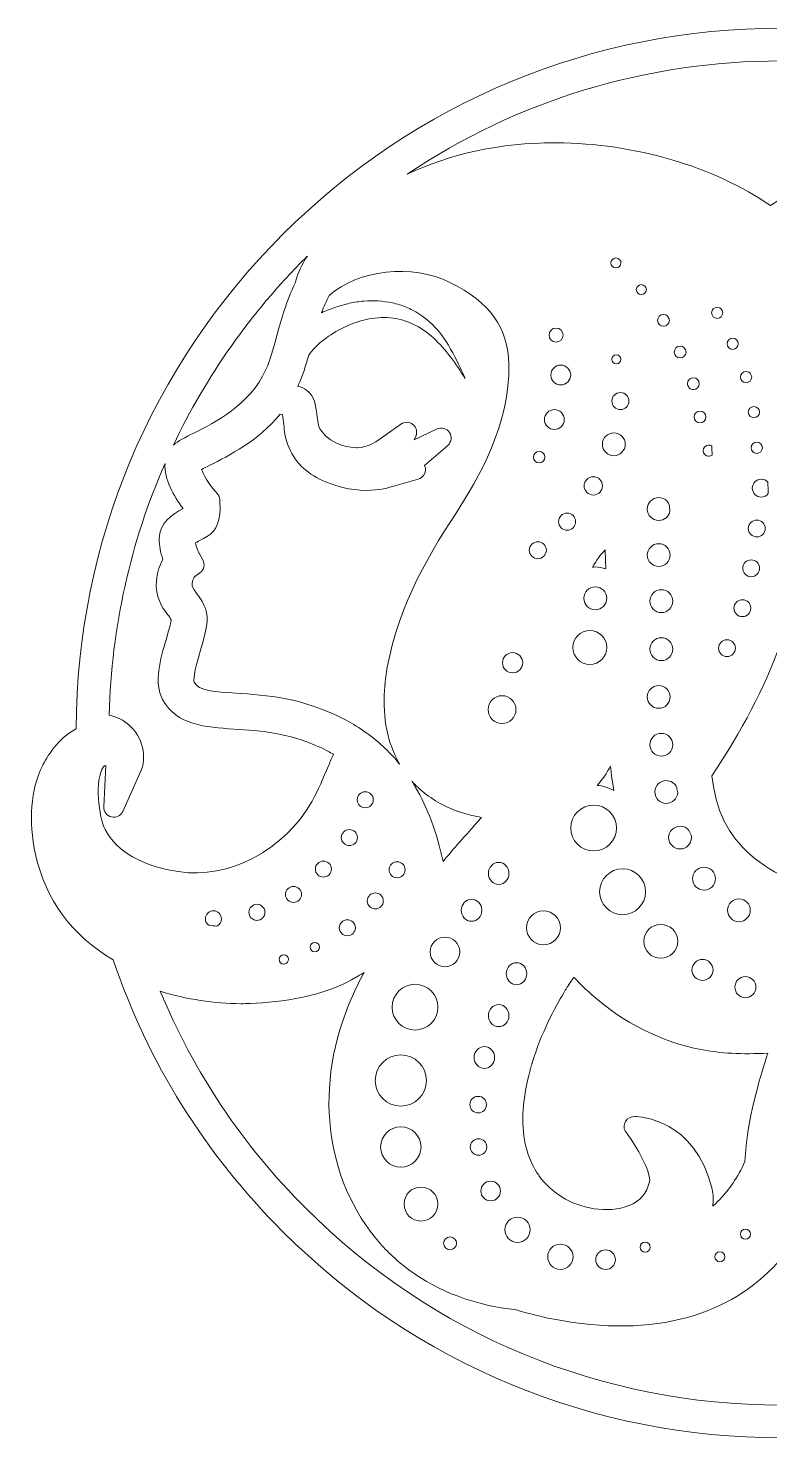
# Model space of a CAD drawing. Header units: millimetres. Extents: x 9 to 1276, y -340 to -50.
# Drawn here: x 645.1 to 794.5, y -340.4 to -56.2 of the extents above; entities that cross this region are included whole.
import ezdxf

# ---------------------------------------------------------------- set-up
doc = ezdxf.new("R2010")
doc.units = ezdxf.units.MM
doc.header["$MEASUREMENT"] = 0
doc.layers.add('Layer 2', color=7, linetype='Continuous')

msp = doc.modelspace()

# ---------------------------------------------------------------- linework, layer by layer
at = {"layer": 'Layer 2', "lineweight": 0}
for points, knots in [([(945.74, -206.94), (944.93, -205.31), (942.66, -201.36), (938.94, -199.45), (938.94, -199.45), (938.95, -199.31), (938.95, -199.31), (938.95, -198.97), (938.96, -198.63), (938.96, -198.29), (938.96, -160.33), (924.17, -124.63), (897.33, -97.79), (870.49, -70.95), (834.79, -56.16), (796.83, -56.16), (758.86, -56.16), (723.17, -70.95), (696.33, -97.79), (669.7, -124.42), (654.93, -159.8), (654.71, -197.45), (651, -199.36), (648.73, -203.3), (647.92, -204.93), (645.53, -209.74), (645.05, -215.91), (646.54, -222.76), (648.53, -231.9), (653.79, -239.06), (662.2, -244.06), (669.21, -264.74), (680.69, -283.15), (696.33, -298.79), (723.17, -325.64), (758.87, -340.42), (796.83, -340.42), (834.79, -340.42), (870.49, -325.64), (897.33, -298.79), (912.3, -283.82), (923.48, -266.26), (930.56, -246.59), (939.49, -241.58), (945.06, -234.24), (947.12, -224.77), (948.61, -217.92), (948.13, -211.75), (945.74, -206.94)], [0, 0, 0, 0, 1, 1, 1, 2, 2, 2, 3, 3, 3, 4, 4, 4, 5, 5, 5, 6, 6, 6, 7, 7, 7, 8, 8, 8, 9, 9, 9, 10, 10, 10, 11, 11, 11, 12, 12, 12, 13, 13, 13, 14, 14, 14, 15, 15, 15, 16, 16, 16, 16]), ([(933.14, -219.74), (930.62, -224.33), (925.91, -227.03), (918.31, -228.26), (908.25, -229.88), (896.94, -223.91), (891.41, -214.08), (890.16, -211.86), (889.12, -209.35), (888.11, -206.93), (887.76, -206.1), (887.43, -205.33), (887.11, -204.59), (887.48, -204.37), (887.84, -204.17), (888.2, -203.98), (895.28, -200.27), (901.88, -199.84), (907.19, -199.5), (912.85, -199.13), (918.71, -198.75), (921.55, -193.52), (923.37, -190.16), (921.99, -185.44), (920.77, -181.27), (920.07, -178.86), (919.85, -177.9), (919.79, -177.52), (919.97, -177.18), (920.24, -176.8), (920.55, -176.38), (921.62, -174.91), (923.09, -172.9), (922.8, -169.58), (922.66, -168.04), (922.21, -166.59), (921.48, -165.34), (921.98, -163.89), (922.23, -162.48), (922.23, -161.16), (922.23, -157.93), (919.56, -156.19), (917.42, -155.03), (919.63, -152.11), (921.93, -147.95), (920.74, -144.29), (920.05, -142.21), (918.15, -141.26), (915.27, -139.82), (910.21, -137.29), (905.12, -134.31), (902.22, -129.7), (899.88, -125.98), (898.62, -121.47), (897.41, -117.1), (896.29, -113.05), (895.12, -108.86), (893.07, -105.03), (889.22, -97.83), (879.67, -91.05), (872.02, -87.1), (862.78, -82.33), (854.58, -79.58), (845.44, -78.18), (834.15, -76.45), (822.55, -78.22), (809.98, -83.59), (803.55, -86.34), (798.54, -89.08), (794.71, -91.95), (783.38, -84.08), (767.3, -79.35), (751.51, -79.28), (751.51, -79.28), (751.15, -79.28), (751.15, -79.28), (740.24, -79.28), (730.14, -81.47), (721.42, -85.63), (743.54, -70.75), (769.58, -62.76), (796.84, -62.76), (833.04, -62.76), (867.08, -76.85), (892.68, -102.45), (917.87, -127.65), (931.95, -161.07), (932.36, -196.66), (930.82, -197.02), (929.39, -197.73), (928.28, -198.7), (925.56, -201.09), (924.61, -205.12), (926.04, -208.28), (926.04, -208.28), (929.56, -216.11), (929.56, -216.11), (929.96, -216.99), (930.92, -217.46), (931.85, -217.23), (932.79, -217.01), (933.43, -216.15), (933.38, -215.19), (933.38, -215.19), (932.97, -206.85), (932.97, -206.85), (932.97, -206.85), (932.98, -206.85), (932.98, -206.85), (933.25, -206.85), (933.33, -206.96), (933.45, -207.12), (933.45, -207.12), (933.45, -207.12), (933.45, -207.12), (935.27, -209.55), (934.37, -217.5), (933.14, -219.74)], [0, 0, 0, 0, 1, 1, 1, 2, 2, 2, 3, 3, 3, 4, 4, 4, 5, 5, 5, 6, 6, 6, 7, 7, 7, 8, 8, 8, 9, 9, 9, 10, 10, 10, 11, 11, 11, 12, 12, 12, 13, 13, 13, 14, 14, 14, 15, 15, 15, 16, 16, 16, 17, 17, 17, 18, 18, 18, 19, 19, 19, 20, 20, 20, 21, 21, 21, 22, 22, 22, 23, 23, 23, 24, 24, 24, 25, 25, 25, 26, 26, 26, 27, 27, 27, 28, 28, 28, 29, 29, 29, 30, 30, 30, 31, 31, 31, 32, 32, 32, 33, 33, 33, 34, 34, 34, 35, 35, 35, 36, 36, 36, 37, 37, 37, 38, 38, 38, 39, 39, 39, 39]), ([(701, -102.45), (701.11, -102.35), (701.22, -102.24), (701.33, -102.13), (700.17, -103.79), (699.38, -105.53), (698.95, -107.34), (698.95, -107.34), (698.89, -107.57), (698.89, -107.57), (697.09, -111.17), (696.01, -115.12), (695.13, -118.3), (694.44, -120.81), (693.79, -123.19), (692.97, -125.01), (689.71, -132.16), (682.64, -135.7), (678.41, -137.81), (676.67, -138.68), (675.28, -139.38), (674.31, -140.25), (680.89, -126.37), (689.86, -113.59), (701, -102.45)], [0, 0, 0, 0, 1, 1, 1, 2, 2, 2, 3, 3, 3, 4, 4, 4, 5, 5, 5, 6, 6, 6, 7, 7, 7, 8, 8, 8, 8]), ([(704.63, -118.99), (705.86, -118.03), (707.25, -117.2), (708.7, -116.49), (709.43, -116.14), (710.19, -115.82), (710.94, -115.55), (711.69, -115.28), (712.45, -115.06), (713.23, -114.89), (714.79, -114.56), (716.4, -114.44), (718, -114.57), (721.18, -114.82), (724.23, -116.32), (726.73, -118.63), (729.26, -120.92), (731.28, -123.83), (733.12, -126.82), (733.12, -126.82), (730.33, -120.24), (727.95, -117.45), (726.77, -116.06), (725.39, -114.77), (723.78, -113.76), (723.78, -113.76), (723.18, -113.38), (723.18, -113.38), (723.18, -113.38), (722.54, -113.04), (722.54, -113.04), (722.12, -112.81), (721.68, -112.61), (721.24, -112.42), (720.35, -112.05), (719.42, -111.77), (718.48, -111.56), (716.59, -111.15), (714.64, -111.05), (712.71, -111.21), (711.75, -111.28), (710.79, -111.43), (709.84, -111.64), (708.9, -111.85), (707.99, -112.11), (707.08, -112.4), (706.1, -112.73), (705.13, -113.11), (704.18, -113.55), (704.64, -112.33), (705.15, -111.15), (705.75, -110.06), (711.43, -104.87), (722.52, -103.66), (730.06, -107.43), (730.06, -107.43), (730.06, -107.43), (730.06, -107.43), (738.21, -111.5), (741.76, -116.45), (741.94, -123.97), (742.22, -135.85), (735.93, -146.87), (731.18, -154.13), (725.16, -163.32), (718.78, -174.46), (717.07, -187.43), (717.06, -187.55), (717.05, -187.66), (717.04, -187.78), (717.04, -187.78), (717.04, -187.81), (717.04, -187.81), (717.01, -188.01), (717, -188.21), (716.98, -188.52), (716.97, -188.58), (716.97, -188.64), (716.96, -188.7), (716.93, -189.03), (716.9, -189.36), (716.88, -189.68), (716.49, -195.33), (717.49, -200.3), (719.85, -204.43), (719.85, -204.43), (719.89, -204.51), (719.89, -204.51), (719.9, -204.53), (719.91, -204.54), (719.92, -204.56), (718.09, -202.32), (716.02, -200.33), (713.72, -198.62), (713.71, -198.62), (713.69, -198.61), (713.69, -198.6), (713.58, -198.52), (713.46, -198.44), (713.33, -198.35), (713.28, -198.32), (713.23, -198.28), (713.18, -198.24), (713.03, -198.14), (712.89, -198.04), (712.72, -197.93), (712.72, -197.93), (712.65, -197.88), (712.65, -197.88), (711.28, -196.93), (710.07, -196.2), (708.85, -195.55), (700.4, -191.13), (692.95, -190.65), (686.96, -190.26), (682.59, -189.98), (679.43, -189.77), (678.51, -188.07), (678.37, -187.72), (678.37, -186.38), (679.86, -181.3), (680.87, -177.84), (681.6, -175.35), (680.77, -173.16), (680.77, -173.16), (680.74, -173.08), (680.74, -173.08), (680.24, -171.83), (679.55, -170.87), (678.99, -170.11), (678.18, -168.99), (678.05, -168.77), (678.1, -168.21), (678.18, -167.3), (678.51, -166.86), (678.61, -166.75), (678.61, -166.75), (679.68, -165.98), (679.68, -165.98), (680.51, -165.38), (680.75, -164.26), (680.25, -163.37), (680.25, -163.37), (679.56, -162.15), (679.56, -162.15), (679.55, -162.13), (678.99, -161.08), (678.77, -159.95), (679.09, -159.75), (679.6, -159.45), (680.39, -159.04), (680.39, -159.04), (681.17, -158.62), (681.17, -158.62), (683.07, -157.59), (683.92, -155.28), (683.71, -151.77), (683.71, -151.77), (683.67, -151.21), (683.67, -151.21), (683.64, -150.77), (683.46, -150.34), (683.17, -150.01), (683.17, -150.01), (682.81, -149.6), (682.81, -149.6), (681.36, -147.96), (680.38, -146.18), (680.01, -145.13), (680.43, -144.9), (680.98, -144.62), (681.65, -144.29), (685.51, -142.36), (691.32, -139.46), (695.83, -133.98), (695.83, -133.98), (696.3, -134.08), (696.3, -134.08), (696.41, -134.73), (696.5, -135.48), (696.57, -136.1), (696.71, -137.4), (696.85, -138.64), (697.16, -139.55), (698.31, -142.98), (700.48, -145.45), (703.8, -147.08), (706.88, -148.59), (710.03, -149.36), (713.15, -149.36), (715.88, -149.36), (717.88, -148.79), (718.95, -148.47), (718.95, -148.47), (723.69, -147.1), (723.69, -147.1), (724.59, -146.84), (725.2, -145.97), (725.13, -145.03), (725.11, -144.81), (725.06, -144.59), (724.97, -144.38), (724.97, -144.38), (729.63, -140.29), (729.63, -140.29), (730.38, -139.64), (730.53, -138.52), (729.99, -137.69), (729.44, -136.86), (728.35, -136.56), (727.46, -136.98), (727.46, -136.98), (722.88, -139.16), (722.88, -139.16), (722.88, -139.16), (723.19, -138.43), (723.19, -138.43), (723.55, -137.61), (723.32, -136.64), (722.62, -136.08), (721.92, -135.51), (720.93, -135.48), (720.2, -136), (720.2, -136), (717.14, -138.18), (717.14, -138.18), (715.36, -139.45), (713.51, -140.77), (711.39, -140.77), (711.39, -140.77), (711.26, -140.77), (711.26, -140.77), (710.45, -140.75), (706.29, -140.49), (704.01, -137.25), (703.53, -136.56), (703.37, -135.24), (703.24, -134.08), (703.03, -132.24), (702.81, -130.34), (701.15, -129.13), (700.62, -128.74), (700.03, -128.49), (699.38, -128.39), (699.44, -128.26), (699.5, -128.13), (699.56, -128), (700.38, -126.2), (701, -124.21), (701.59, -122.1), (702.39, -120.98), (703.43, -119.92), (704.63, -118.99)], [0, 0, 0, 0, 1, 1, 1, 2, 2, 2, 3, 3, 3, 4, 4, 4, 5, 5, 5, 6, 6, 6, 7, 7, 7, 8, 8, 8, 9, 9, 9, 10, 10, 10, 11, 11, 11, 12, 12, 12, 13, 13, 13, 14, 14, 14, 15, 15, 15, 16, 16, 16, 17, 17, 17, 18, 18, 18, 19, 19, 19, 20, 20, 20, 21, 21, 21, 22, 22, 22, 23, 23, 23, 24, 24, 24, 25, 25, 25, 26, 26, 26, 27, 27, 27, 28, 28, 28, 29, 29, 29, 30, 30, 30, 31, 31, 31, 32, 32, 32, 33, 33, 33, 34, 34, 34, 35, 35, 35, 36, 36, 36, 37, 37, 37, 38, 38, 38, 39, 39, 39, 40, 40, 40, 41, 41, 41, 42, 42, 42, 43, 43, 43, 44, 44, 44, 45, 45, 45, 46, 46, 46, 47, 47, 47, 48, 48, 48, 49, 49, 49, 50, 50, 50, 51, 51, 51, 52, 52, 52, 53, 53, 53, 54, 54, 54, 55, 55, 55, 56, 56, 56, 57, 57, 57, 58, 58, 58, 59, 59, 59, 60, 60, 60, 61, 61, 61, 62, 62, 62, 63, 63, 63, 64, 64, 64, 65, 65, 65, 66, 66, 66, 67, 67, 67, 68, 68, 68, 69, 69, 69, 70, 70, 70, 71, 71, 71, 72, 72, 72, 73, 73, 73, 74, 74, 74, 75, 75, 75, 76, 76, 76, 77, 77, 77, 78, 78, 78, 79, 79, 79, 80, 80, 80, 81, 81, 81, 82, 82, 82, 83, 83, 83, 84, 84, 84, 84]), ([(763.53, -104.52), (762.97, -104.52), (762.52, -104.07), (762.52, -103.51), (762.52, -102.95), (762.97, -102.5), (763.53, -102.5), (763.69, -102.5), (763.84, -102.53), (763.98, -102.6), (764.09, -102.69), (764.2, -102.78), (764.31, -102.86), (764.46, -103.05), (764.55, -103.27), (764.55, -103.51), (764.55, -104.07), (764.09, -104.52), (763.53, -104.52)], [0, 0, 0, 0, 1, 1, 1, 2, 2, 2, 3, 3, 3, 4, 4, 4, 5, 5, 5, 6, 6, 6, 6]), ([(767.64, -108.88), (767.64, -108.32), (768.09, -107.87), (768.65, -107.87), (769.21, -107.87), (769.67, -108.32), (769.67, -108.88), (769.67, -109.44), (769.21, -109.89), (768.65, -109.89), (768.09, -109.89), (767.64, -109.44), (767.64, -108.88)], [0, 0, 0, 0, 1, 1, 1, 2, 2, 2, 3, 3, 3, 4, 4, 4, 4]), ([(783.94, -114.68), (783.32, -114.68), (782.81, -114.18), (782.81, -113.56), (782.81, -112.94), (783.32, -112.43), (783.94, -112.43), (784.56, -112.43), (785.06, -112.94), (785.06, -113.56), (785.06, -114.18), (784.56, -114.68), (783.94, -114.68)], [0, 0, 0, 0, 1, 1, 1, 2, 2, 2, 3, 3, 3, 4, 4, 4, 4]), ([(771.92, -115.08), (771.92, -114.43), (772.46, -113.89), (773.11, -113.89), (773.77, -113.89), (774.31, -114.43), (774.31, -115.08), (774.31, -115.74), (773.77, -116.27), (773.11, -116.27), (772.46, -116.27), (771.92, -115.74), (771.92, -115.08)], [0, 0, 0, 0, 1, 1, 1, 2, 2, 2, 3, 3, 3, 4, 4, 4, 4]), ([(751.46, -119.47), (750.68, -119.47), (750.04, -118.83), (750.04, -118.05), (750.04, -117.26), (750.68, -116.63), (751.46, -116.63), (752.24, -116.63), (752.88, -117.26), (752.88, -118.05), (752.88, -118.83), (752.24, -119.47), (751.46, -119.47)], [0, 0, 0, 0, 1, 1, 1, 2, 2, 2, 3, 3, 3, 4, 4, 4, 4]), ([(787.06, -120.93), (786.44, -120.93), (785.94, -120.43), (785.94, -119.81), (785.94, -119.19), (786.44, -118.68), (787.06, -118.68), (787.69, -118.68), (788.19, -119.19), (788.19, -119.81), (788.19, -120.43), (787.69, -120.93), (787.06, -120.93)], [0, 0, 0, 0, 1, 1, 1, 2, 2, 2, 3, 3, 3, 4, 4, 4, 4]), ([(762.71, -122.93), (762.71, -122.43), (763.12, -122.02), (763.62, -122.02), (764.13, -122.02), (764.53, -122.43), (764.53, -122.93), (764.53, -123.44), (764.13, -123.85), (763.62, -123.85), (763.12, -123.85), (762.71, -123.44), (762.71, -122.93)], [0, 0, 0, 0, 1, 1, 1, 2, 2, 2, 3, 3, 3, 4, 4, 4, 4]), ([(776.47, -122.66), (775.81, -122.66), (775.28, -122.12), (775.28, -121.47), (775.28, -120.81), (775.81, -120.28), (776.47, -120.28), (777.12, -120.28), (777.66, -120.81), (777.66, -121.47), (777.66, -122.12), (777.12, -122.66), (776.47, -122.66)], [0, 0, 0, 0, 1, 1, 1, 2, 2, 2, 3, 3, 3, 4, 4, 4, 4]), ([(752.41, -128.1), (751.3, -128.1), (750.41, -127.2), (750.41, -126.1), (750.41, -125), (751.3, -124.1), (752.41, -124.1), (753.51, -124.1), (754.41, -125), (754.41, -126.1), (754.41, -127.2), (753.51, -128.1), (752.41, -128.1)], [0, 0, 0, 0, 1, 1, 1, 2, 2, 2, 3, 3, 3, 4, 4, 4, 4]), ([(779.14, -129.04), (778.85, -129.04), (778.57, -128.93), (778.35, -128.73), (778.18, -128.52), (778.06, -128.3), (777.98, -128.07), (777.96, -127.99), (777.95, -127.92), (777.95, -127.85), (777.95, -127.19), (778.49, -126.66), (779.14, -126.66), (779.8, -126.66), (780.33, -127.19), (780.33, -127.85), (780.33, -128.5), (779.8, -129.04), (779.14, -129.04)], [0, 0, 0, 0, 1, 1, 1, 2, 2, 2, 3, 3, 3, 4, 4, 4, 5, 5, 5, 6, 6, 6, 6]), ([(789.77, -127.65), (789.15, -127.65), (788.65, -127.15), (788.65, -126.53), (788.65, -125.91), (789.15, -125.4), (789.77, -125.4), (790.18, -125.4), (790.55, -125.62), (790.75, -125.97), (790.8, -126.14), (790.85, -126.31), (790.9, -126.48), (790.9, -126.5), (790.9, -126.51), (790.9, -126.53), (790.9, -127.15), (790.39, -127.65), (789.77, -127.65)], [0, 0, 0, 0, 1, 1, 1, 2, 2, 2, 3, 3, 3, 4, 4, 4, 5, 5, 5, 6, 6, 6, 6]), ([(764.43, -133.08), (763.48, -133.08), (762.71, -132.31), (762.71, -131.36), (762.71, -130.41), (763.48, -129.64), (764.43, -129.64), (765.38, -129.64), (766.15, -130.41), (766.15, -131.36), (766.15, -132.31), (765.38, -133.08), (764.43, -133.08)], [0, 0, 0, 0, 1, 1, 1, 2, 2, 2, 3, 3, 3, 4, 4, 4, 4]), ([(749.12, -135.08), (749.12, -133.98), (750.02, -133.08), (751.12, -133.08), (752.23, -133.08), (753.12, -133.98), (753.12, -135.08), (753.12, -136.18), (752.23, -137.08), (751.12, -137.08), (750.02, -137.08), (749.12, -136.18), (749.12, -135.08)], [0, 0, 0, 0, 1, 1, 1, 2, 2, 2, 3, 3, 3, 4, 4, 4, 4]), ([(780.49, -135.74), (779.84, -135.74), (779.3, -135.21), (779.3, -134.55), (779.3, -133.89), (779.84, -133.36), (780.49, -133.36), (781.15, -133.36), (781.68, -133.89), (781.68, -134.55), (781.68, -135.21), (781.15, -135.74), (780.49, -135.74)], [0, 0, 0, 0, 1, 1, 1, 2, 2, 2, 3, 3, 3, 4, 4, 4, 4]), ([(791.34, -134.72), (790.72, -134.72), (790.22, -134.22), (790.22, -133.59), (790.22, -132.97), (790.72, -132.47), (791.34, -132.47), (791.96, -132.47), (792.47, -132.97), (792.47, -133.59), (792.47, -134.22), (791.96, -134.72), (791.34, -134.72)], [0, 0, 0, 0, 1, 1, 1, 2, 2, 2, 3, 3, 3, 4, 4, 4, 4]), ([(763.1, -137.75), (764.37, -137.75), (765.41, -138.79), (765.41, -140.06), (765.41, -141.33), (764.37, -142.37), (763.1, -142.37), (761.83, -142.37), (760.79, -141.33), (760.79, -140.06), (760.79, -138.79), (761.83, -137.75), (763.1, -137.75)], [0, 0, 0, 0, 1, 1, 1, 2, 2, 2, 3, 3, 3, 4, 4, 4, 4]), ([(748.04, -141.51), (748.69, -141.51), (749.21, -142.04), (749.21, -142.68), (749.21, -143.32), (748.69, -143.84), (748.04, -143.84), (747.4, -143.84), (746.88, -143.32), (746.88, -142.68), (746.88, -142.04), (747.4, -141.51), (748.04, -141.51)], [0, 0, 0, 0, 1, 1, 1, 2, 2, 2, 3, 3, 3, 4, 4, 4, 4]), ([(782.83, -140.42), (782.87, -141.01), (782.89, -141.61), (782.92, -142.24), (782.72, -142.39), (782.48, -142.48), (782.22, -142.48), (781.6, -142.48), (781.09, -141.98), (781.09, -141.35), (781.09, -140.73), (781.6, -140.23), (782.22, -140.23), (782.44, -140.23), (782.65, -140.3), (782.83, -140.42)], [0, 0, 0, 0, 1, 1, 1, 2, 2, 2, 3, 3, 3, 4, 4, 4, 5, 5, 5, 5]), ([(791.92, -141.9), (791.3, -141.9), (790.79, -141.4), (790.79, -140.78), (790.79, -140.16), (791.3, -139.65), (791.92, -139.65), (792.54, -139.65), (793.05, -140.16), (793.05, -140.78), (793.05, -141.4), (792.54, -141.9), (791.92, -141.9)], [0, 0, 0, 0, 1, 1, 1, 2, 2, 2, 3, 3, 3, 4, 4, 4, 4]), ([(660.55, -217.74), (659.28, -215.43), (658.37, -207.59), (660.24, -205.1), (660.35, -204.95), (660.43, -204.84), (660.7, -204.84), (660.7, -204.84), (660.71, -204.84), (660.71, -204.84), (660.71, -204.84), (660.3, -213.18), (660.3, -213.18), (660.25, -214.14), (660.89, -215), (661.82, -215.22), (662.76, -215.45), (663.72, -214.98), (664.12, -214.1), (664.12, -214.1), (667.65, -206.27), (667.65, -206.27), (669.07, -203.11), (668.12, -199.08), (665.4, -196.7), (664.29, -195.72), (662.9, -195.02), (661.36, -194.67), (661.83, -176.95), (665.69, -159.78), (672.63, -143.93), (672.43, -147.11), (674.33, -150.48), (676.26, -153.03), (674.12, -154.18), (671.45, -155.92), (671.45, -159.15), (671.45, -160.48), (671.7, -161.88), (672.2, -163.33), (671.47, -164.57), (671.02, -166.03), (670.89, -167.57), (670.59, -170.89), (672.06, -172.91), (673.14, -174.38), (673.46, -174.82), (673.72, -175.17), (673.89, -175.5), (673.83, -175.87), (673.62, -176.85), (672.9, -179.29), (671.68, -183.44), (670.31, -188.15), (672.13, -191.52), (674.98, -196.74), (680.83, -197.12), (686.5, -197.49), (691.8, -197.83), (698.4, -198.26), (705.48, -201.97), (705.84, -202.16), (706.2, -202.36), (706.57, -202.58), (706.24, -203.33), (705.91, -204.1), (705.57, -204.93), (704.56, -207.35), (703.52, -209.84), (702.27, -212.07), (696.74, -221.9), (685.43, -227.86), (675.37, -226.25), (667.78, -225.02), (663.07, -222.32), (660.55, -217.74)], [0, 0, 0, 0, 1, 1, 1, 2, 2, 2, 3, 3, 3, 4, 4, 4, 5, 5, 5, 6, 6, 6, 7, 7, 7, 8, 8, 8, 9, 9, 9, 10, 10, 10, 11, 11, 11, 12, 12, 12, 13, 13, 13, 14, 14, 14, 15, 15, 15, 16, 16, 16, 17, 17, 17, 18, 18, 18, 19, 19, 19, 20, 20, 20, 21, 21, 21, 22, 22, 22, 23, 23, 23, 24, 24, 24, 25, 25, 25, 25]), ([(760.81, -148.46), (760.81, -149.47), (759.98, -150.3), (758.97, -150.3), (757.95, -150.3), (757.12, -149.47), (757.12, -148.46), (757.12, -147.44), (757.95, -146.61), (758.97, -146.61), (759.98, -146.61), (760.81, -147.44), (760.81, -148.46)], [0, 0, 0, 0, 1, 1, 1, 2, 2, 2, 3, 3, 3, 4, 4, 4, 4]), ([(792.82, -150.71), (791.83, -150.71), (791.02, -149.9), (791.02, -148.91), (791.02, -147.92), (791.83, -147.11), (792.82, -147.11), (793.33, -147.11), (793.81, -147.33), (794.15, -147.7), (794.18, -148.48), (794.21, -149.26), (794.23, -150.02), (793.89, -150.45), (793.37, -150.71), (792.82, -150.71)], [0, 0, 0, 0, 1, 1, 1, 2, 2, 2, 3, 3, 3, 4, 4, 4, 5, 5, 5, 5]), ([(772.16, -150.83), (773.1, -150.83), (773.94, -151.4), (774.29, -152.27), (774.34, -152.7), (774.38, -153.13), (774.42, -153.56), (774.22, -154.64), (773.27, -155.44), (772.16, -155.44), (770.89, -155.44), (769.86, -154.4), (769.86, -153.13), (769.86, -151.86), (770.89, -150.83), (772.16, -150.83)], [0, 0, 0, 0, 1, 1, 1, 2, 2, 2, 3, 3, 3, 4, 4, 4, 5, 5, 5, 5]), ([(753.68, -157.39), (752.74, -157.39), (751.96, -156.62), (751.96, -155.67), (751.96, -154.73), (752.74, -153.95), (753.68, -153.95), (754.63, -153.95), (755.4, -154.73), (755.4, -155.67), (755.4, -156.62), (754.63, -157.39), (753.68, -157.39)], [0, 0, 0, 0, 1, 1, 1, 2, 2, 2, 3, 3, 3, 4, 4, 4, 4]), ([(790.22, -157.04), (790.22, -156.1), (790.98, -155.34), (791.92, -155.34), (792.86, -155.34), (793.62, -156.1), (793.62, -157.04), (793.62, -157.98), (792.86, -158.74), (791.92, -158.74), (790.98, -158.74), (790.22, -157.98), (790.22, -157.04)], [0, 0, 0, 0, 1, 1, 1, 2, 2, 2, 3, 3, 3, 4, 4, 4, 4]), ([(747.78, -159.71), (748.73, -159.71), (749.5, -160.49), (749.5, -161.43), (749.5, -162.38), (748.73, -163.15), (747.78, -163.15), (746.83, -163.15), (746.06, -162.38), (746.06, -161.43), (746.06, -160.49), (746.83, -159.71), (747.78, -159.71)], [0, 0, 0, 0, 1, 1, 1, 2, 2, 2, 3, 3, 3, 4, 4, 4, 4]), ([(761.48, -165.18), (760.8, -164.94), (760.09, -164.81), (759.36, -164.81), (759.18, -164.81), (758.99, -164.82), (758.81, -164.84), (759.55, -163.51), (760.37, -162.4), (761.37, -161.37), (761.39, -162.43), (761.43, -163.69), (761.48, -165.18)], [0, 0, 0, 0, 1, 1, 1, 2, 2, 2, 3, 3, 3, 4, 4, 4, 4]), ([(772.16, -160.11), (773.43, -160.11), (774.47, -161.15), (774.47, -162.42), (774.47, -163.69), (773.43, -164.72), (772.16, -164.72), (770.89, -164.72), (769.86, -163.69), (769.86, -162.42), (769.86, -161.15), (770.89, -160.11), (772.16, -160.11)], [0, 0, 0, 0, 1, 1, 1, 2, 2, 2, 3, 3, 3, 4, 4, 4, 4]), ([(790.78, -163.37), (791.72, -163.37), (792.48, -164.13), (792.48, -165.07), (792.48, -166.01), (791.72, -166.77), (790.78, -166.77), (789.84, -166.77), (789.08, -166.01), (789.08, -165.07), (789.08, -164.13), (789.84, -163.37), (790.78, -163.37)], [0, 0, 0, 0, 1, 1, 1, 2, 2, 2, 3, 3, 3, 4, 4, 4, 4]), ([(759.36, -168.81), (760.63, -168.81), (761.67, -169.85), (761.67, -171.12), (761.67, -172.39), (760.63, -173.43), (759.36, -173.43), (758.09, -173.43), (757.05, -172.39), (757.05, -171.12), (757.05, -169.85), (758.09, -168.81), (759.36, -168.81)], [0, 0, 0, 0, 1, 1, 1, 2, 2, 2, 3, 3, 3, 4, 4, 4, 4]), ([(772.68, -174.01), (771.41, -174.01), (770.37, -172.97), (770.37, -171.7), (770.37, -170.43), (771.41, -169.39), (772.68, -169.39), (773.95, -169.39), (774.98, -170.43), (774.98, -171.7), (774.98, -172.97), (773.95, -174.01), (772.68, -174.01)], [0, 0, 0, 0, 1, 1, 1, 2, 2, 2, 3, 3, 3, 4, 4, 4, 4]), ([(789.02, -171.43), (789.96, -171.43), (790.72, -172.19), (790.72, -173.13), (790.72, -174.07), (789.96, -174.83), (789.02, -174.83), (788.08, -174.83), (787.32, -174.07), (787.32, -173.13), (787.32, -172.19), (788.08, -171.43), (789.02, -171.43)], [0, 0, 0, 0, 1, 1, 1, 2, 2, 2, 3, 3, 3, 4, 4, 4, 4]), ([(758.25, -177.61), (760.14, -177.61), (761.67, -179.14), (761.67, -181.03), (761.67, -182.92), (760.14, -184.45), (758.25, -184.45), (756.37, -184.45), (754.83, -182.92), (754.83, -181.03), (754.83, -179.14), (756.37, -177.61), (758.25, -177.61)], [0, 0, 0, 0, 1, 1, 1, 2, 2, 2, 3, 3, 3, 4, 4, 4, 4]), ([(772.68, -183.69), (771.41, -183.69), (770.37, -182.66), (770.37, -181.38), (770.37, -180.11), (771.41, -179.08), (772.68, -179.08), (773.95, -179.08), (774.98, -180.11), (774.98, -181.38), (774.98, -182.66), (773.95, -183.69), (772.68, -183.69)], [0, 0, 0, 0, 1, 1, 1, 2, 2, 2, 3, 3, 3, 4, 4, 4, 4]), ([(796.5, -180.79), (799.56, -189.87), (804.25, -199.11), (810.79, -208.91), (810.38, -212.52), (809.57, -215.53), (808.31, -218.09), (806.41, -221.95), (803.14, -225.34), (798.85, -227.89), (792.63, -225.3), (787.85, -221.12), (785.37, -216.08), (784.11, -213.52), (783.3, -210.52), (782.89, -206.9), (788.96, -197.79), (793.43, -189.22), (796.5, -180.79)], [0, 0, 0, 0, 1, 1, 1, 2, 2, 2, 3, 3, 3, 4, 4, 4, 5, 5, 5, 6, 6, 6, 6]), ([(787.62, -181.19), (787.62, -182.13), (786.86, -182.89), (785.92, -182.89), (784.98, -182.89), (784.22, -182.13), (784.22, -181.19), (784.22, -180.25), (784.98, -179.49), (785.92, -179.49), (786.86, -179.49), (787.62, -180.25), (787.62, -181.19)], [0, 0, 0, 0, 1, 1, 1, 2, 2, 2, 3, 3, 3, 4, 4, 4, 4]), ([(742.7, -186.16), (741.58, -186.16), (740.67, -185.25), (740.67, -184.13), (740.67, -183), (741.58, -182.09), (742.7, -182.09), (743.83, -182.09), (744.74, -183), (744.74, -184.13), (744.74, -185.25), (743.83, -186.16), (742.7, -186.16)], [0, 0, 0, 0, 1, 1, 1, 2, 2, 2, 3, 3, 3, 4, 4, 4, 4]), ([(772.16, -188.7), (773.43, -188.7), (774.47, -189.73), (774.47, -191.01), (774.47, -192.28), (773.43, -193.31), (772.16, -193.31), (770.89, -193.31), (769.86, -192.28), (769.86, -191.01), (769.86, -189.73), (770.89, -188.7), (772.16, -188.7)], [0, 0, 0, 0, 1, 1, 1, 2, 2, 2, 3, 3, 3, 4, 4, 4, 4]), ([(740.58, -196.37), (739.04, -196.37), (737.78, -195.11), (737.78, -193.57), (737.78, -192.02), (739.04, -190.77), (740.58, -190.77), (742.13, -190.77), (743.38, -192.02), (743.38, -193.57), (743.38, -195.11), (742.13, -196.37), (740.58, -196.37)], [0, 0, 0, 0, 1, 1, 1, 2, 2, 2, 3, 3, 3, 4, 4, 4, 4]), ([(770.37, -200.66), (770.37, -199.39), (771.41, -198.36), (772.68, -198.36), (773.95, -198.36), (774.98, -199.39), (774.98, -200.66), (774.98, -201.94), (773.95, -202.97), (772.68, -202.97), (771.41, -202.97), (770.37, -201.94), (770.37, -200.66)], [0, 0, 0, 0, 1, 1, 1, 2, 2, 2, 3, 3, 3, 4, 4, 4, 4]), ([(759.72, -208.86), (760.8, -207.68), (761.72, -206.36), (762.43, -204.95), (762.61, -206.66), (762.84, -208.29), (763.11, -209.86), (762.06, -209.3), (760.91, -208.95), (759.72, -208.86)], [0, 0, 0, 0, 1, 1, 1, 2, 2, 2, 3, 3, 3, 3]), ([(711.39, -211.75), (711.39, -210.86), (712.11, -210.14), (713, -210.14), (713.89, -210.14), (714.62, -210.86), (714.62, -211.75), (714.62, -212.64), (713.89, -213.37), (713, -213.37), (712.11, -213.37), (711.39, -212.64), (711.39, -211.75)], [0, 0, 0, 0, 1, 1, 1, 2, 2, 2, 3, 3, 3, 4, 4, 4, 4]), ([(728.67, -224.17), (727.45, -218.42), (725.57, -213.36), (723.07, -209.13), (723.07, -209.13), (722.94, -208.91), (722.94, -208.91), (722.9, -208.82), (722.85, -208.74), (722.78, -208.64), (722.77, -208.61), (722.75, -208.59), (722.73, -208.54), (722.66, -208.42), (722.59, -208.3), (722.52, -208.19), (722.47, -208.12), (722.43, -208.05), (722.39, -207.98), (722.77, -208.42), (723.18, -208.84), (723.6, -209.24), (725.73, -211.26), (728.33, -212.85), (731.32, -213.97), (731.53, -214.04), (731.73, -214.12), (731.94, -214.19), (732.1, -214.24), (732.26, -214.29), (732.4, -214.33), (732.4, -214.33), (732.58, -214.39), (732.58, -214.39), (733.83, -214.78), (735.11, -215.09), (736.42, -215.3), (735.72, -216.1), (735, -216.92), (734.25, -217.77), (732.47, -219.77), (730.6, -221.9), (728.67, -224.17)], [0, 0, 0, 0, 1, 1, 1, 2, 2, 2, 3, 3, 3, 4, 4, 4, 5, 5, 5, 6, 6, 6, 7, 7, 7, 8, 8, 8, 9, 9, 9, 10, 10, 10, 11, 11, 11, 12, 12, 12, 13, 13, 13, 14, 14, 14, 14]), ([(775.8, -209.28), (775.85, -209.63), (775.91, -209.98), (775.98, -210.32), (775.9, -211.53), (774.89, -212.49), (773.68, -212.49), (772.41, -212.49), (771.37, -211.45), (771.37, -210.18), (771.37, -208.91), (772.41, -207.88), (773.68, -207.88), (774.59, -207.88), (775.43, -208.44), (775.8, -209.28)], [0, 0, 0, 0, 1, 1, 1, 2, 2, 2, 3, 3, 3, 4, 4, 4, 5, 5, 5, 5]), ([(763.66, -217.45), (763.66, -220), (761.59, -222.07), (759.04, -222.07), (756.49, -222.07), (754.42, -220), (754.42, -217.45), (754.42, -214.9), (756.49, -212.83), (759.04, -212.83), (761.59, -212.83), (763.66, -214.9), (763.66, -217.45)], [0, 0, 0, 0, 1, 1, 1, 2, 2, 2, 3, 3, 3, 4, 4, 4, 4]), ([(709.79, -220.99), (708.9, -220.99), (708.17, -220.27), (708.17, -219.38), (708.17, -218.49), (708.9, -217.76), (709.79, -217.76), (710.68, -217.76), (711.41, -218.49), (711.41, -219.38), (711.41, -220.27), (710.68, -220.99), (709.79, -220.99)], [0, 0, 0, 0, 1, 1, 1, 2, 2, 2, 3, 3, 3, 4, 4, 4, 4]), ([(778.25, -217.93), (778.41, -218.3), (778.58, -218.66), (778.74, -219), (778.76, -219.13), (778.77, -219.25), (778.77, -219.38), (778.77, -220.65), (777.74, -221.68), (776.47, -221.68), (775.2, -221.68), (774.16, -220.65), (774.16, -219.38), (774.16, -218.11), (775.2, -217.07), (776.47, -217.07), (777.17, -217.07), (777.81, -217.38), (778.25, -217.93)], [0, 0, 0, 0, 1, 1, 1, 2, 2, 2, 3, 3, 3, 4, 4, 4, 5, 5, 5, 6, 6, 6, 6]), ([(702.94, -225.73), (702.94, -224.84), (703.66, -224.12), (704.55, -224.12), (705.44, -224.12), (706.17, -224.84), (706.17, -225.73), (706.17, -226.63), (705.44, -227.35), (704.55, -227.35), (703.66, -227.35), (702.94, -226.63), (702.94, -225.73)], [0, 0, 0, 0, 1, 1, 1, 2, 2, 2, 3, 3, 3, 4, 4, 4, 4]), ([(717.8, -225.87), (717.8, -224.98), (718.52, -224.26), (719.42, -224.26), (720.31, -224.26), (721.03, -224.98), (721.03, -225.87), (721.03, -226.77), (720.31, -227.49), (719.42, -227.49), (718.52, -227.49), (717.8, -226.77), (717.8, -225.87)], [0, 0, 0, 0, 1, 1, 1, 2, 2, 2, 3, 3, 3, 4, 4, 4, 4]), ([(741.97, -226.62), (741.97, -227.84), (741.04, -228.84), (739.9, -228.84), (738.76, -228.84), (737.83, -227.84), (737.83, -226.62), (737.83, -225.39), (738.76, -224.39), (739.9, -224.39), (741.04, -224.39), (741.97, -225.39), (741.97, -226.62)], [0, 0, 0, 0, 1, 1, 1, 2, 2, 2, 3, 3, 3, 4, 4, 4, 4]), ([(769.49, -230.31), (769.49, -232.85), (767.42, -234.93), (764.87, -234.93), (762.32, -234.93), (760.25, -232.85), (760.25, -230.31), (760.25, -227.76), (762.32, -225.68), (764.87, -225.68), (767.42, -225.68), (769.49, -227.76), (769.49, -230.31)], [0, 0, 0, 0, 1, 1, 1, 2, 2, 2, 3, 3, 3, 4, 4, 4, 4]), ([(778.99, -227.67), (778.99, -226.4), (780.02, -225.36), (781.3, -225.36), (782.57, -225.36), (783.6, -226.4), (783.6, -227.67), (783.6, -228.94), (782.57, -229.97), (781.3, -229.97), (780.02, -229.97), (778.99, -228.94), (778.99, -227.67)], [0, 0, 0, 0, 1, 1, 1, 2, 2, 2, 3, 3, 3, 4, 4, 4, 4]), ([(696.91, -230.84), (696.91, -229.95), (697.64, -229.22), (698.53, -229.22), (699.42, -229.22), (700.15, -229.95), (700.15, -230.84), (700.15, -231.73), (699.42, -232.45), (698.53, -232.45), (697.64, -232.45), (696.91, -231.73), (696.91, -230.84)], [0, 0, 0, 0, 1, 1, 1, 2, 2, 2, 3, 3, 3, 4, 4, 4, 4]), ([(692.78, -234.45), (692.78, -235.35), (692.06, -236.07), (691.16, -236.07), (690.27, -236.07), (689.55, -235.35), (689.55, -234.45), (689.55, -233.56), (690.27, -232.84), (691.16, -232.84), (692.06, -232.84), (692.78, -233.56), (692.78, -234.45)], [0, 0, 0, 0, 1, 1, 1, 2, 2, 2, 3, 3, 3, 4, 4, 4, 4]), ([(715.03, -230.53), (715.92, -230.53), (716.64, -231.26), (716.64, -232.15), (716.64, -233.04), (715.92, -233.76), (715.03, -233.76), (714.13, -233.76), (713.41, -233.04), (713.41, -232.15), (713.41, -231.26), (714.13, -230.53), (715.03, -230.53)], [0, 0, 0, 0, 1, 1, 1, 2, 2, 2, 3, 3, 3, 4, 4, 4, 4]), ([(734.43, -231.81), (735.57, -231.81), (736.5, -232.81), (736.5, -234.03), (736.5, -235.26), (735.57, -236.25), (734.43, -236.25), (733.29, -236.25), (732.36, -235.26), (732.36, -234.03), (732.36, -232.81), (733.29, -231.81), (734.43, -231.81)], [0, 0, 0, 0, 1, 1, 1, 2, 2, 2, 3, 3, 3, 4, 4, 4, 4]), ([(788.32, -236.34), (787.04, -236.34), (786.01, -235.3), (786.01, -234.03), (786.01, -232.76), (787.04, -231.72), (788.32, -231.72), (789.59, -231.72), (790.62, -232.76), (790.62, -234.03), (790.62, -235.3), (789.59, -236.34), (788.32, -236.34)], [0, 0, 0, 0, 1, 1, 1, 2, 2, 2, 3, 3, 3, 4, 4, 4, 4]), ([(684.01, -235.76), (684.01, -236.38), (683.66, -236.94), (683.11, -237.21), (682.52, -237.17), (681.98, -237.12), (681.45, -237.07), (681.03, -236.77), (680.78, -236.28), (680.78, -235.76), (680.78, -234.87), (681.5, -234.15), (682.39, -234.15), (683.29, -234.15), (684.01, -234.87), (684.01, -235.76)], [0, 0, 0, 0, 1, 1, 1, 2, 2, 2, 3, 3, 3, 4, 4, 4, 5, 5, 5, 5]), ([(748.91, -234.15), (750.8, -234.15), (752.33, -235.68), (752.33, -237.57), (752.33, -239.45), (750.8, -240.99), (748.91, -240.99), (747.02, -240.99), (745.49, -239.45), (745.49, -237.57), (745.49, -235.68), (747.02, -234.15), (748.91, -234.15)], [0, 0, 0, 0, 1, 1, 1, 2, 2, 2, 3, 3, 3, 4, 4, 4, 4]), ([(711, -237.57), (711, -238.46), (710.28, -239.18), (709.39, -239.18), (708.49, -239.18), (707.77, -238.46), (707.77, -237.57), (707.77, -236.68), (708.49, -235.95), (709.39, -235.95), (710.28, -235.95), (711, -236.68), (711, -237.57)], [0, 0, 0, 0, 1, 1, 1, 2, 2, 2, 3, 3, 3, 4, 4, 4, 4]), ([(772.56, -236.88), (774.45, -236.88), (775.98, -238.41), (775.98, -240.3), (775.98, -242.18), (774.45, -243.72), (772.56, -243.72), (770.68, -243.72), (769.14, -242.18), (769.14, -240.3), (769.14, -238.41), (770.68, -236.88), (772.56, -236.88)], [0, 0, 0, 0, 1, 1, 1, 2, 2, 2, 3, 3, 3, 4, 4, 4, 4]), ([(703.77, -241.46), (703.77, -241.98), (703.35, -242.41), (702.82, -242.41), (702.3, -242.41), (701.88, -241.98), (701.88, -241.46), (701.88, -240.94), (702.3, -240.52), (702.82, -240.52), (703.35, -240.52), (703.77, -240.94), (703.77, -241.46)], [0, 0, 0, 0, 1, 1, 1, 2, 2, 2, 3, 3, 3, 4, 4, 4, 4]), ([(729.07, -245.43), (727.42, -245.43), (726.08, -244.09), (726.08, -242.44), (726.08, -240.79), (727.42, -239.45), (729.07, -239.45), (730.71, -239.45), (732.05, -240.79), (732.05, -242.44), (732.05, -244.09), (730.71, -245.43), (729.07, -245.43)], [0, 0, 0, 0, 1, 1, 1, 2, 2, 2, 3, 3, 3, 4, 4, 4, 4]), ([(697.51, -243.96), (697.51, -244.36), (697.25, -244.72), (696.87, -244.85), (696.76, -244.87), (696.66, -244.89), (696.55, -244.9), (696.04, -244.9), (695.62, -244.47), (695.62, -243.96), (695.62, -243.44), (696.04, -243.01), (696.57, -243.01), (697.09, -243.01), (697.51, -243.44), (697.51, -243.96)], [0, 0, 0, 0, 1, 1, 1, 2, 2, 2, 3, 3, 3, 4, 4, 4, 5, 5, 5, 5]), ([(780.98, -243.94), (782.16, -243.94), (783.11, -244.89), (783.11, -246.07), (783.11, -247.24), (782.16, -248.19), (780.98, -248.19), (779.81, -248.19), (778.85, -247.24), (778.85, -246.07), (778.85, -244.89), (779.81, -243.94), (780.98, -243.94)], [0, 0, 0, 0, 1, 1, 1, 2, 2, 2, 3, 3, 3, 4, 4, 4, 4]), ([(892.68, -294.13), (867.08, -319.72), (833.04, -333.82), (796.84, -333.82), (760.64, -333.82), (726.6, -319.72), (701, -294.13), (688.31, -281.43), (678.44, -266.71), (671.66, -250.36), (676.95, -251.99), (682.65, -252.88), (687.93, -252.88), (688.54, -252.88), (689.16, -252.86), (689.77, -252.83), (696.2, -252.51), (704.48, -251.59), (711.53, -247.34), (711.95, -247.09), (712.36, -246.83), (712.77, -246.56), (711.87, -248.23), (711.06, -249.89), (710.34, -251.51), (702.49, -269.15), (704.67, -288.21), (716.03, -301.26), (716.89, -302.25), (717.85, -303.22), (718.94, -304.21), (718.94, -304.21), (719.28, -304.52), (719.28, -304.52), (720.07, -305.22), (720.93, -305.9), (721.8, -306.54), (727.72, -310.95), (735.03, -313.67), (743.5, -314.64), (746.04, -315.41), (748.59, -316.04), (751.1, -316.52), (761.13, -318.44), (770.17, -318.31), (777.98, -316.14), (785.12, -314.15), (791.47, -310.28), (796, -305.17), (800.56, -311.22), (807.67, -315.92), (815.7, -318.15), (819.83, -319.3), (824.36, -319.88), (829.15, -319.88), (833.38, -319.88), (837.9, -319.43), (842.58, -318.53), (845.09, -318.05), (847.64, -317.42), (850.18, -316.65), (858.66, -315.68), (865.95, -312.96), (871.87, -308.56), (872.76, -307.91), (873.62, -307.22), (874.41, -306.52), (874.5, -306.44), (874.59, -306.36), (874.66, -306.3), (874.66, -306.3), (874.74, -306.22), (874.74, -306.22), (875.84, -305.23), (876.79, -304.26), (877.65, -303.27), (889.01, -290.22), (891.19, -271.16), (883.34, -253.52), (882.62, -251.9), (881.81, -250.25), (880.91, -248.57), (881.32, -248.85), (881.74, -249.11), (882.15, -249.36), (889.2, -253.6), (897.48, -254.52), (903.92, -254.84), (904.52, -254.87), (905.14, -254.89), (905.75, -254.89), (910.68, -254.89), (916.03, -254.1), (921.06, -252.66), (914.31, -268.1), (904.77, -282.04), (892.68, -294.13)], [0, 0, 0, 0, 1, 1, 1, 2, 2, 2, 3, 3, 3, 4, 4, 4, 5, 5, 5, 6, 6, 6, 7, 7, 7, 8, 8, 8, 9, 9, 9, 10, 10, 10, 11, 11, 11, 12, 12, 12, 13, 13, 13, 14, 14, 14, 15, 15, 15, 16, 16, 16, 17, 17, 17, 18, 18, 18, 19, 19, 19, 20, 20, 20, 21, 21, 21, 22, 22, 22, 23, 23, 23, 24, 24, 24, 25, 25, 25, 26, 26, 26, 27, 27, 27, 28, 28, 28, 29, 29, 29, 30, 30, 30, 31, 31, 31, 32, 32, 32, 32]), ([(745.56, -246.84), (745.56, -248.06), (744.63, -249.06), (743.49, -249.06), (742.35, -249.06), (741.42, -248.06), (741.42, -246.84), (741.42, -245.61), (742.35, -244.61), (743.49, -244.61), (744.63, -244.61), (745.56, -245.61), (745.56, -246.84)], [0, 0, 0, 0, 1, 1, 1, 2, 2, 2, 3, 3, 3, 4, 4, 4, 4]), ([(723.03, -258.2), (720.48, -258.2), (718.41, -256.13), (718.41, -253.58), (718.41, -251.03), (720.48, -248.96), (723.03, -248.96), (725.58, -248.96), (727.65, -251.03), (727.65, -253.58), (727.65, -256.13), (725.58, -258.2), (723.03, -258.2)], [0, 0, 0, 0, 1, 1, 1, 2, 2, 2, 3, 3, 3, 4, 4, 4, 4]), ([(789.52, -284.67), (788.1, -288.02), (786.18, -290.49), (784.8, -291.98), (784.25, -292.58), (783.66, -293.16), (783.05, -293.72), (783.17, -292.61), (783.19, -291.44), (782.9, -290.26), (779.47, -276.12), (768.35, -275.65), (767.33, -275.64), (766.57, -275.59), (765.83, -275.97), (765.45, -276.64), (765.05, -277.32), (765.1, -278.17), (765.56, -278.81), (765.56, -278.81), (765.99, -279.41), (765.99, -279.41), (768.37, -282.7), (770.67, -287.26), (770.3, -288.82), (769.77, -291.06), (768.37, -292.7), (766.23, -293.57), (761.88, -295.35), (756.11, -294.07), (752.67, -291.89), (750.83, -290.73), (749.29, -289.3), (748.07, -287.63), (747.94, -287.44), (747.8, -287.25), (747.68, -287.06), (747.57, -286.9), (747.48, -286.74), (747.38, -286.58), (747.38, -286.58), (747.33, -286.49), (747.33, -286.49), (746.36, -284.87), (745.66, -283.07), (745.26, -281.15), (744.37, -276.9), (744.7, -271.9), (746.22, -266.29), (746.25, -266.17), (746.28, -266.06), (746.33, -265.91), (746.33, -265.91), (746.43, -265.58), (746.43, -265.58), (746.48, -265.37), (746.55, -265.17), (746.61, -264.94), (746.61, -264.94), (746.65, -264.84), (746.65, -264.84), (748.47, -258.82), (751.12, -253.81), (753.03, -250.66), (753.03, -250.66), (753.25, -250.3), (753.25, -250.3), (753.34, -250.14), (753.44, -249.98), (753.54, -249.83), (753.66, -249.64), (753.78, -249.46), (753.9, -249.27), (753.9, -249.27), (754.32, -248.63), (754.32, -248.63), (754.42, -248.47), (754.52, -248.32), (754.61, -248.18), (754.76, -247.96), (754.91, -247.74), (755.06, -247.51), (755.06, -247.52), (755.06, -247.52), (755.06, -247.52), (755.06, -247.52), (755.15, -247.61), (755.15, -247.61), (755.28, -247.76), (755.42, -247.91), (755.55, -248.05), (755.59, -248.1), (755.64, -248.15), (755.69, -248.21), (755.8, -248.34), (755.91, -248.46), (756.04, -248.59), (756.78, -249.37), (757.59, -250.12), (758.41, -250.84), (758.41, -250.84), (758.69, -251.09), (758.69, -251.09), (765.04, -256.74), (772.66, -260.55), (780.73, -262.14), (784.61, -262.9), (788.91, -263.13), (794.15, -262.84), (794.06, -263.15), (793.91, -263.61), (793.77, -264.06), (792.63, -267.67), (789.96, -276.08), (789.52, -284.67)], [0, 0, 0, 0, 1, 1, 1, 2, 2, 2, 3, 3, 3, 4, 4, 4, 5, 5, 5, 6, 6, 6, 7, 7, 7, 8, 8, 8, 9, 9, 9, 10, 10, 10, 11, 11, 11, 12, 12, 12, 13, 13, 13, 14, 14, 14, 15, 15, 15, 16, 16, 16, 17, 17, 17, 18, 18, 18, 19, 19, 19, 20, 20, 20, 21, 21, 21, 22, 22, 22, 23, 23, 23, 24, 24, 24, 25, 25, 25, 26, 26, 26, 27, 27, 27, 28, 28, 28, 29, 29, 29, 30, 30, 30, 31, 31, 31, 32, 32, 32, 33, 33, 33, 34, 34, 34, 35, 35, 35, 36, 36, 36, 37, 37, 37, 38, 38, 38, 38]), ([(791.75, -249.54), (791.75, -250.72), (790.8, -251.67), (789.63, -251.67), (788.45, -251.67), (787.5, -250.72), (787.5, -249.54), (787.5, -248.37), (788.45, -247.42), (789.63, -247.42), (790.8, -247.42), (791.75, -248.37), (791.75, -249.54)], [0, 0, 0, 0, 1, 1, 1, 2, 2, 2, 3, 3, 3, 4, 4, 4, 4]), ([(739.9, -257.5), (738.76, -257.5), (737.83, -256.51), (737.83, -255.28), (737.83, -254.06), (738.76, -253.06), (739.9, -253.06), (741.04, -253.06), (741.97, -254.06), (741.97, -255.28), (741.97, -256.51), (741.04, -257.5), (739.9, -257.5)], [0, 0, 0, 0, 1, 1, 1, 2, 2, 2, 3, 3, 3, 4, 4, 4, 4]), ([(737.01, -261.51), (738.15, -261.51), (739.08, -262.5), (739.08, -263.73), (739.08, -264.95), (738.15, -265.95), (737.01, -265.95), (735.87, -265.95), (734.94, -264.95), (734.94, -263.73), (734.94, -262.5), (735.87, -261.51), (737.01, -261.51)], [0, 0, 0, 0, 1, 1, 1, 2, 2, 2, 3, 3, 3, 4, 4, 4, 4]), ([(720.17, -263.21), (723.02, -263.21), (725.33, -265.53), (725.33, -268.38), (725.33, -271.22), (723.02, -273.54), (720.17, -273.54), (717.32, -273.54), (715, -271.22), (715, -268.38), (715, -265.53), (717.32, -263.21), (720.17, -263.21)], [0, 0, 0, 0, 1, 1, 1, 2, 2, 2, 3, 3, 3, 4, 4, 4, 4]), ([(735.76, -271.56), (736.68, -271.56), (737.43, -272.31), (737.43, -273.23), (737.43, -274.15), (736.68, -274.9), (735.76, -274.9), (734.84, -274.9), (734.09, -274.15), (734.09, -273.23), (734.09, -272.31), (734.84, -271.56), (735.76, -271.56)], [0, 0, 0, 0, 1, 1, 1, 2, 2, 2, 3, 3, 3, 4, 4, 4, 4]), ([(720.17, -277.7), (722.42, -277.7), (724.25, -279.53), (724.25, -281.78), (724.25, -284.03), (722.42, -285.86), (720.17, -285.86), (717.92, -285.86), (716.09, -284.03), (716.09, -281.78), (716.09, -279.53), (717.92, -277.7), (720.17, -277.7)], [0, 0, 0, 0, 1, 1, 1, 2, 2, 2, 3, 3, 3, 4, 4, 4, 4]), ([(735.83, -280.11), (736.75, -280.11), (737.5, -280.86), (737.5, -281.78), (737.5, -282.7), (736.75, -283.45), (735.83, -283.45), (734.91, -283.45), (734.16, -282.7), (734.16, -281.78), (734.16, -280.86), (734.91, -280.11), (735.83, -280.11)], [0, 0, 0, 0, 1, 1, 1, 2, 2, 2, 3, 3, 3, 4, 4, 4, 4]), ([(724.23, -289.86), (726.12, -289.86), (727.65, -291.4), (727.65, -293.28), (727.65, -295.17), (726.12, -296.7), (724.23, -296.7), (722.35, -296.7), (720.81, -295.17), (720.81, -293.28), (720.81, -291.4), (722.35, -289.86), (724.23, -289.86)], [0, 0, 0, 0, 1, 1, 1, 2, 2, 2, 3, 3, 3, 4, 4, 4, 4]), ([(738.28, -288.67), (739.37, -288.67), (740.26, -289.56), (740.26, -290.65), (740.26, -291.74), (739.37, -292.63), (738.28, -292.63), (737.19, -292.63), (736.3, -291.74), (736.3, -290.65), (736.3, -289.56), (737.19, -288.67), (738.28, -288.67)], [0, 0, 0, 0, 1, 1, 1, 2, 2, 2, 3, 3, 3, 4, 4, 4, 4]), ([(743.69, -295.91), (745.1, -295.91), (746.24, -297.06), (746.24, -298.46), (746.24, -299.87), (745.1, -301.01), (743.69, -301.01), (742.29, -301.01), (741.14, -299.87), (741.14, -298.46), (741.14, -297.06), (742.29, -295.91), (743.69, -295.91)], [0, 0, 0, 0, 1, 1, 1, 2, 2, 2, 3, 3, 3, 4, 4, 4, 4]), ([(790.64, -299.36), (790.64, -299.92), (790.19, -300.37), (789.63, -300.37), (789.07, -300.37), (788.61, -299.92), (788.61, -299.36), (788.61, -298.8), (789.07, -298.34), (789.63, -298.34), (790.19, -298.34), (790.64, -298.8), (790.64, -299.36)], [0, 0, 0, 0, 1, 1, 1, 2, 2, 2, 3, 3, 3, 4, 4, 4, 4]), ([(731.4, -301.2), (731.4, -301.92), (730.81, -302.5), (730.1, -302.5), (729.38, -302.5), (728.79, -301.92), (728.79, -301.2), (728.79, -300.48), (729.38, -299.89), (730.1, -299.89), (730.81, -299.89), (731.4, -300.48), (731.4, -301.2)], [0, 0, 0, 0, 1, 1, 1, 2, 2, 2, 3, 3, 3, 4, 4, 4, 4]), ([(770.43, -301.96), (770.43, -302.52), (769.97, -302.98), (769.41, -302.98), (768.85, -302.98), (768.4, -302.52), (768.4, -301.96), (768.4, -301.41), (768.85, -300.95), (769.41, -300.95), (769.97, -300.95), (770.43, -301.41), (770.43, -301.96)], [0, 0, 0, 0, 1, 1, 1, 2, 2, 2, 3, 3, 3, 4, 4, 4, 4]), ([(754.88, -303.91), (754.88, -305.31), (753.74, -306.46), (752.33, -306.46), (750.93, -306.46), (749.78, -305.31), (749.78, -303.91), (749.78, -302.5), (750.93, -301.36), (752.33, -301.36), (753.74, -301.36), (754.88, -302.5), (754.88, -303.91)], [0, 0, 0, 0, 1, 1, 1, 2, 2, 2, 3, 3, 3, 4, 4, 4, 4]), ([(763.42, -304.5), (763.42, -305.59), (762.53, -306.48), (761.44, -306.48), (760.35, -306.48), (759.46, -305.59), (759.46, -304.5), (759.46, -303.41), (760.35, -302.52), (761.44, -302.52), (762.53, -302.52), (763.42, -303.41), (763.42, -304.5)], [0, 0, 0, 0, 1, 1, 1, 2, 2, 2, 3, 3, 3, 4, 4, 4, 4]), ([(785.51, -303.91), (785.51, -304.47), (785.05, -304.92), (784.49, -304.92), (783.93, -304.92), (783.48, -304.47), (783.48, -303.91), (783.48, -303.35), (783.93, -302.89), (784.49, -302.89), (785.05, -302.89), (785.51, -303.35), (785.51, -303.91)], [0, 0, 0, 0, 1, 1, 1, 2, 2, 2, 3, 3, 3, 4, 4, 4, 4])]:
    msp.add_open_spline(points, degree=3, knots=knots, dxfattribs=at)

doc.saveas('drawing.dxf')
